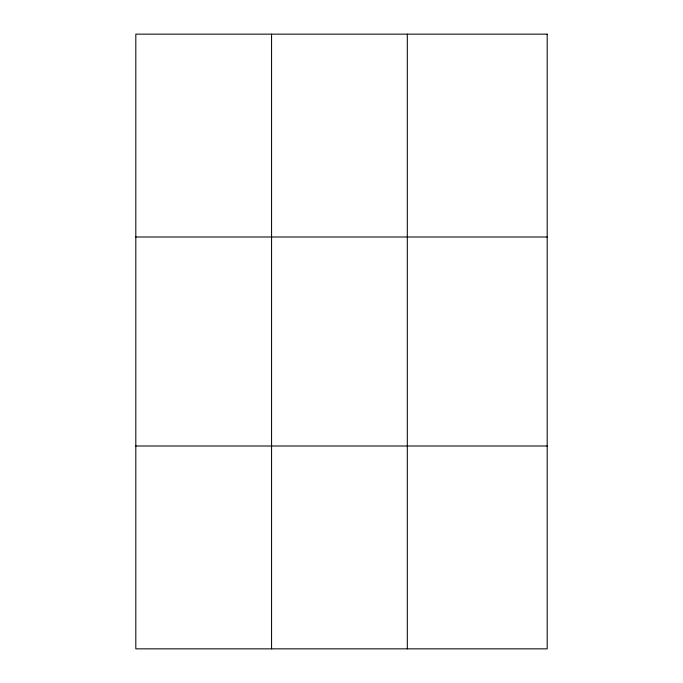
<?xml version="1.0" encoding="UTF-8"?>
<svg xmlns="http://www.w3.org/2000/svg" width="683" height="683" viewBox="0 0 683 683"><rect width="100%" height="100%" fill="white"/><g stroke="black" fill="none" stroke-linecap="round" stroke-linejoin="round"><path stroke-width="1.02" d="M271.569 34.15L271.569 648.85M407.316 34.15L407.316 648.85M135.815 237.001L547.185 237.001M135.815 445.999L547.185 445.999M547.185 34.15L547.185 648.85L135.815 648.85L135.815 34.15L547.185 34.15"/></g></svg>
